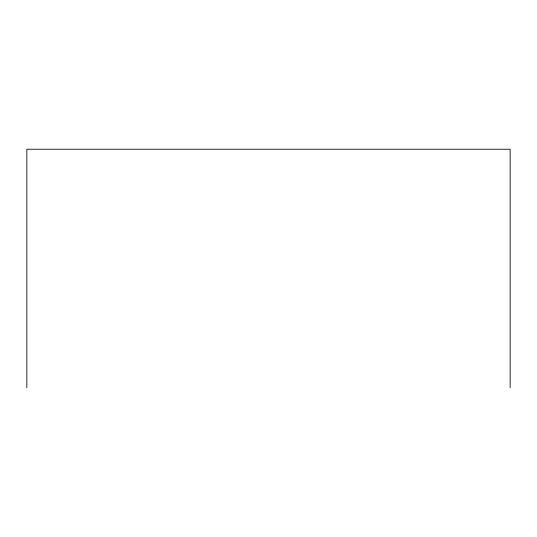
<?xml version="1.0" encoding="UTF-8"?>
<svg xmlns="http://www.w3.org/2000/svg" width="537" height="537" viewBox="0 0 537 537"><rect width="100%" height="100%" fill="white"/><g stroke="black" fill="none" stroke-linecap="round" stroke-linejoin="round"><path stroke-width="0.81" d="M510.15 387.768L510.15 149.232L26.85 149.232L26.85 387.768"/></g></svg>
